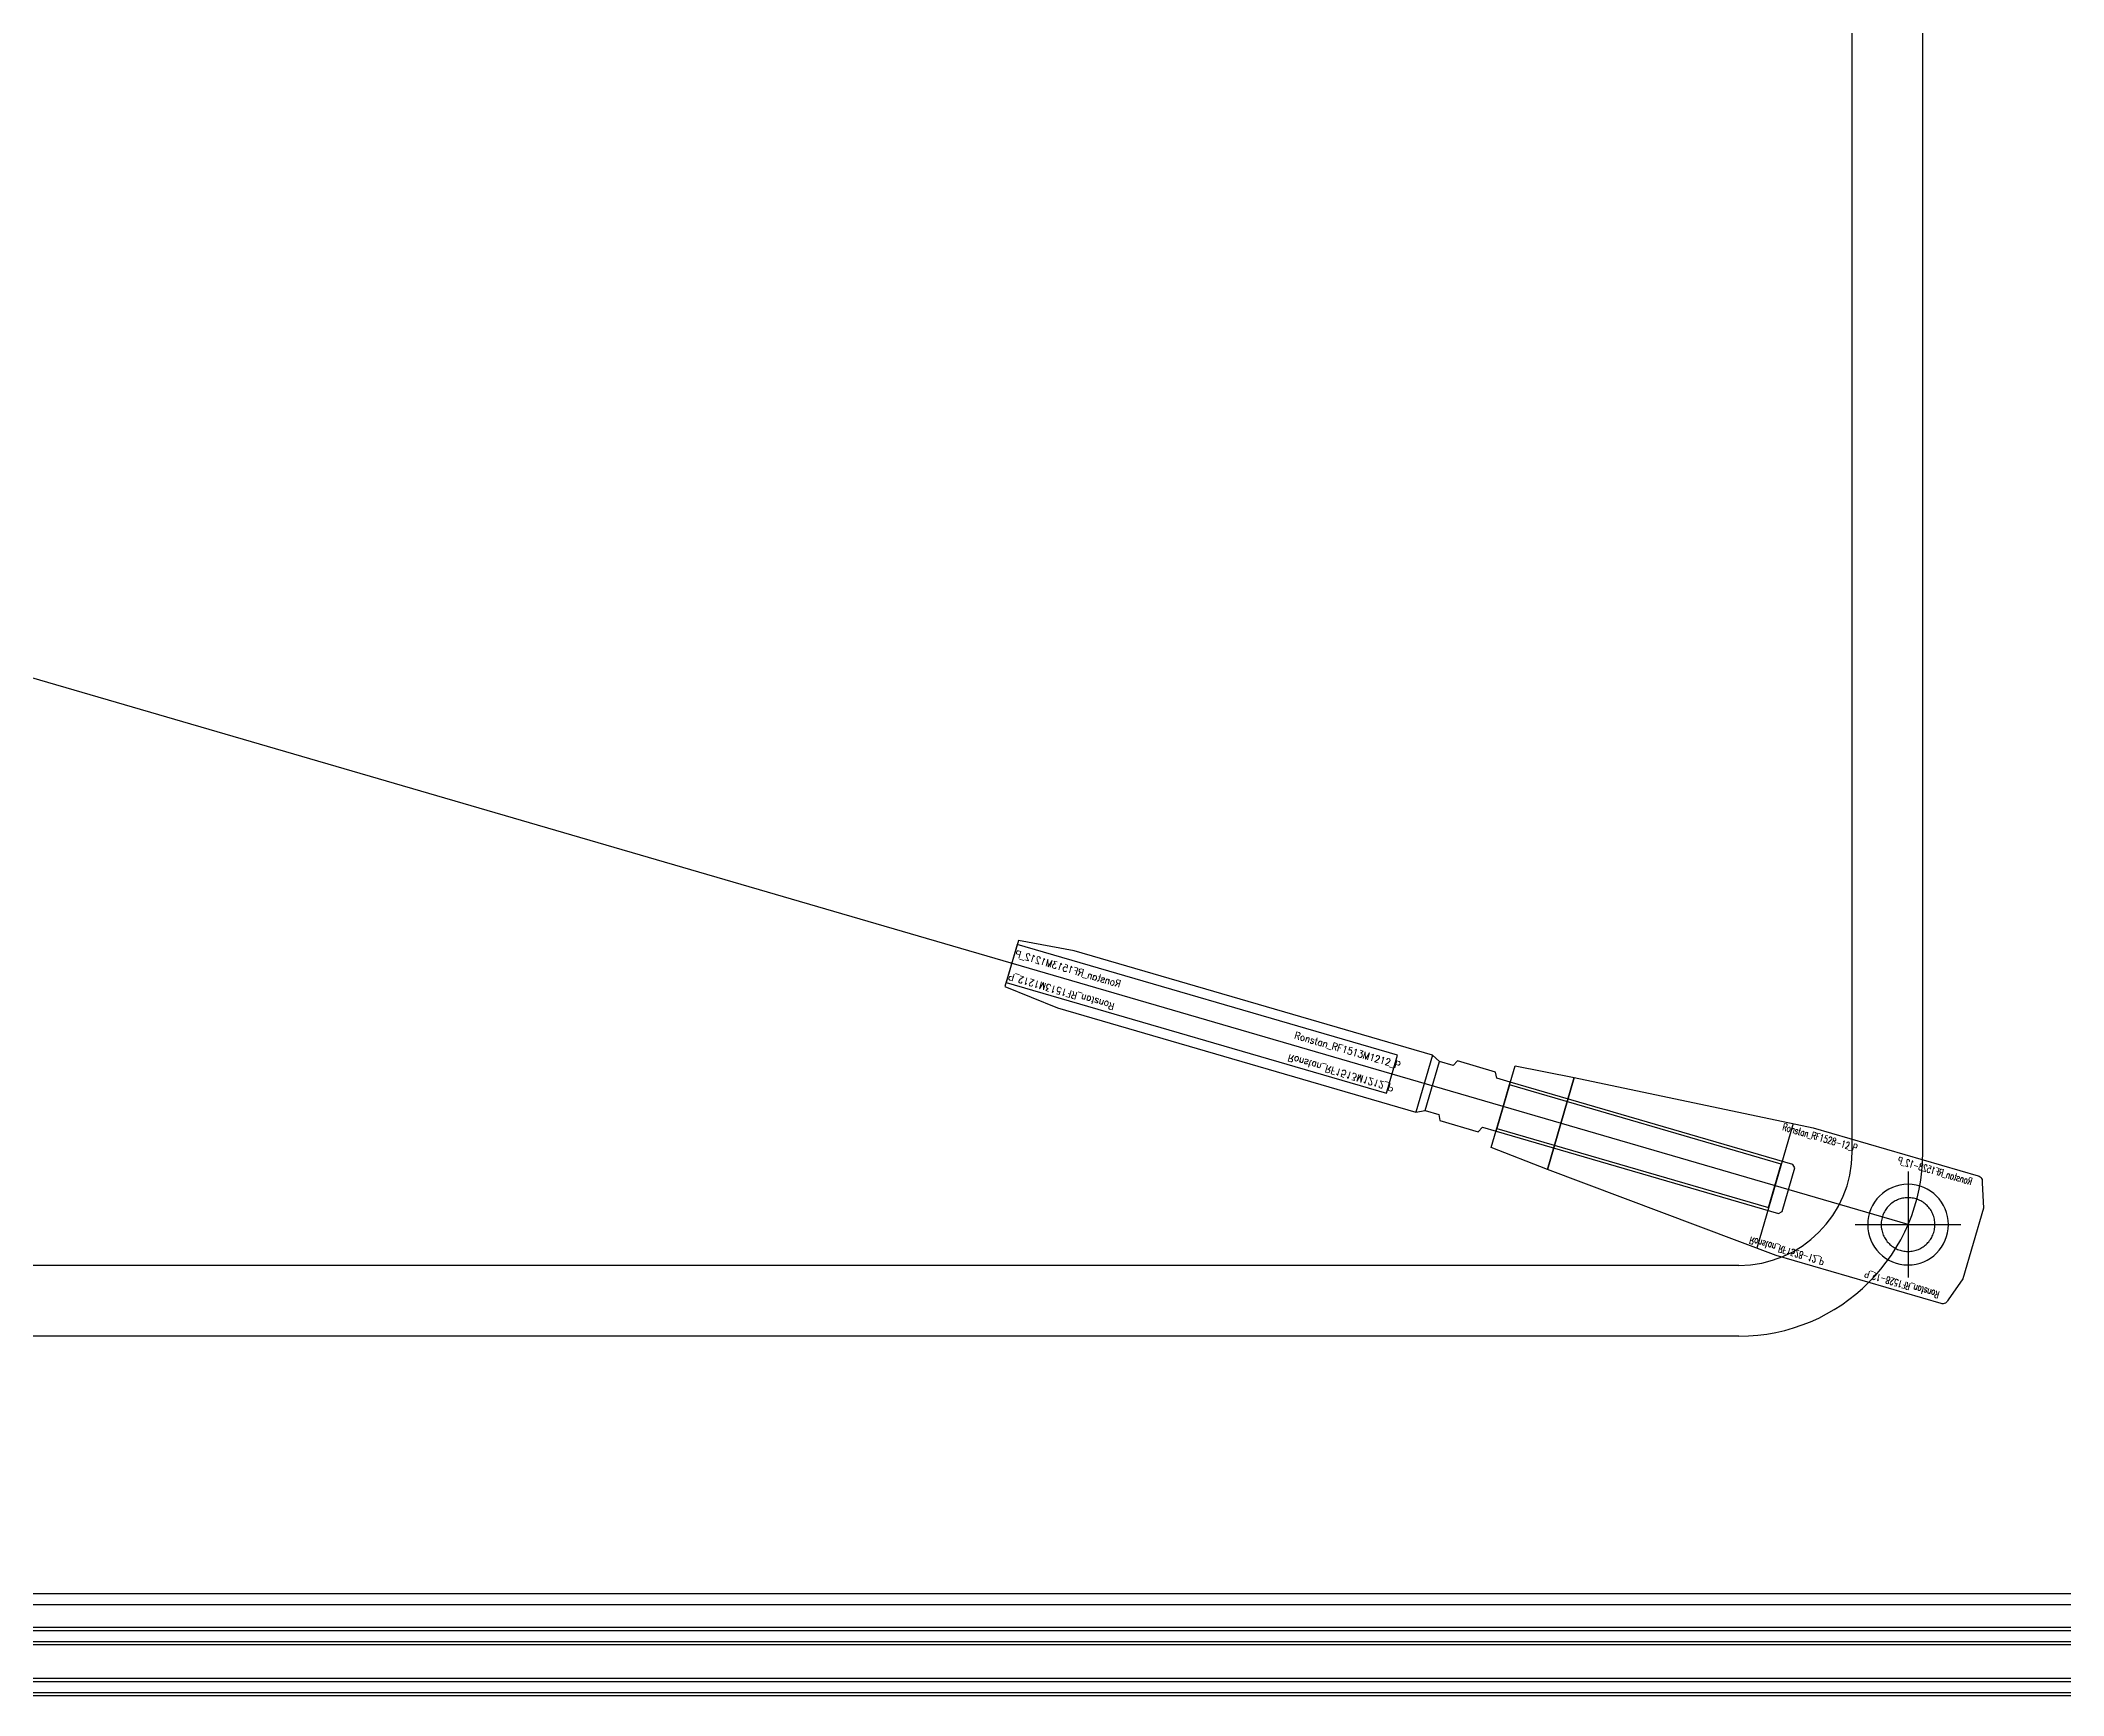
# Model space of a CAD drawing. Extents: x -163000 to 184253, y -124935 to 90032.
# Drawn here: x -120035 to -119320, y 34520 to 35105 of the extents above; entities that cross this region are included whole.
import ezdxf

# ---------------------------------------------------------------- set-up
doc = ezdxf.new("R2010")
doc.units = 0
doc.header["$LTSCALE"] = 1000
doc.header["$MEASUREMENT"] = 0
doc.linetypes.add('HIDDEN', pattern=[0.375, 0.25, -0.125])
doc.layers.get('0').update_dxf_attribs({"linetype": 'CONTINUOUS'})
for name, color, linetype in [('Aux (not print)', 11, 'CONTINUOUS'), ('Die No(Not Print)', 11, 'CONTINUOUS'), ('glass-p', 1, 'CONTINUOUS'), ('SS Cable', 9, 'CONTINUOUS'), ('Steel', 30, 'CONTINUOUS')]:
    doc.layers.add(name, color=color, linetype=linetype)
doc.styles.add('ROMANS', font='romans', dxfattribs={"width": 0.9})

# ---------------------------------------------------------------- blocks, each defined once
blk = doc.blocks.new('Ronstan_RF1528-12_P')
at = {"layer": 'Aux (not print)', "linetype": 'HIDDEN'}
blk.add_circle((0, 0), 9.5, dxfattribs=at)
at = {"layer": 'Aux (not print)'}
for p in [(0, 0), (149, 0)]:
    blk.add_point(p, dxfattribs=at)
at = {"layer": 'SS Cable', "color": 8, "linetype": 'HIDDEN'}
blk.add_line((49, 22.94), (49, -22.97), dxfattribs=at)
at = {"layer": 'SS Cable', "color": 0, "linetype": 'ByBlock'}
blk.add_lwpolyline([(-19, 23.5, 0.414214), (-21, 21.5), (-24, 13), (-24, -13), (-21, -21.53, 0.414214), (-19, -23.53), (41.72, -23.53), (127.76, -16.89), (127.76, 16.89), (41.72, 23.5)], format="xyb", close=True, dxfattribs=at)
blk.add_lwpolyline([(127.76, -16.89), (149, -15.01), (149, 15.01), (127.76, 16.89)], close=True, dxfattribs=at)
at = {"layer": 'SS Cable', "color": 8, "linetype": 'HIDDEN'}
blk.add_lwpolyline([(49, 8), (149, 8), (149, -8), (49, -8)], close=True, dxfattribs=at)
at = {"layer": 'Steel', "color": 8}
blk.add_circle((0, 0), 14.25, dxfattribs=at)
at = {"layer": 'Aux (not print)', "style": 'ROMANS', "width": 0.7}
for text_generation_flag, p in [(6, (-17.5, 19.63)), (4, (52.16, 19.63))]:
    blk.add_text('Ronstan_RF1528-12_P', height=2.5, rotation=180, dxfattribs=dict(at, text_generation_flag=text_generation_flag)).set_placement(p)
for text_generation_flag, p in [(4, (-17.5, -19.63)), (6, (52.16, -19.63))]:
    blk.add_text('Ronstan_RF1528-12_P', height=2.5, dxfattribs=dict(at, text_generation_flag=text_generation_flag)).set_placement(p)
blk = doc.blocks.new('Ronstan_RF1513M1212_P')
at = {"layer": 'Aux (not print)', "linetype": 'HIDDEN'}
blk.add_lwpolyline([(0, -9), (-103.95, -9), (-104.95, -8), (-104.95, 8), (-103.95, 9), (0, 9)], dxfattribs=at)
blk.add_lwpolyline([(180.92, -7), (40.92, -7), (40.92, 7), (180.92, 7)], close=True, dxfattribs=at)
at = {"layer": 'Aux (not print)'}
for p in [(0, 0), (180.92, 0)]:
    blk.add_point(p, dxfattribs=at)
at = {"layer": 'SS Cable', "linetype": 'ByBlock'}
blk.add_line((26.08, -9), (26.08, 9), dxfattribs=at)
blk.add_line((26.08, -9), (26.08, 9), dxfattribs=at)
at = {"layer": 'SS Cable', "color": 0, "linetype": 'ByBlock'}
for points in [[(0, 9), (5, 9), (6, 11), (20.08, 11), (21.08, 9), (26.08, 9), (29.08, 10.5), (160.92, 10.5), (180.92, 8.5), (180.92, -8.5), (160.92, -10.5), (29.08, -10.5), (26.08, -9), (21.08, -9), (20.08, -11), (6, -11), (5, -9), (0, -9)], [(26.08, 9), (29.08, 10.5), (29.08, -10.5), (26.08, -9)]]:
    blk.add_lwpolyline(points, close=True, dxfattribs=at)
at = {"layer": 'Die No(Not Print)', "extrusion": (0, 0, -1), "char_height": 2.5, "width": 32.6375, "attachment_point": 1, "style": 'ROMANS'}
for insert, text_direction in [((77.77, 5), (-1, 0, 0)), ((141.89, -5.83), (1, 0, 0))]:
    blk.add_mtext('Ronstan_RF1513M1212_P', dxfattribs=dict(at, insert=insert, text_direction=text_direction))
at = {"layer": 'Die No(Not Print)', "insert": (141.89, 5), "char_height": 2.5, "width": 32.6375, "attachment_point": 1, "style": 'ROMANS'}
blk.add_mtext('Ronstan_RF1513M1212_P', dxfattribs=at)
at = {"layer": 'Die No(Not Print)', "insert": (77.77, -5.83), "char_height": 2.5, "width": 32.6375, "attachment_point": 1, "rotation": 180, "style": 'ROMANS'}
blk.add_mtext('Ronstan_RF1513M1212_P', dxfattribs=at)
blk = doc.blocks.new('s2118a')
at = {"layer": 'glass-p'}
for p, q in [((-119394.897, 34712.132), (-119394.897, 35120.132)), ((-119369.897, 34712.132), (-119369.897, 35120.132)), ((-119375.137, 34686.564), (-120749.895, 35087.072)), ((-119375.137, 34705.268), (-119375.137, 34667.86)), ((-119393.841, 34686.564), (-119356.433, 34686.564)), ((-119434.897, 34672.132), (-120749.895, 34672.132)), ((-119434.897, 34647.132), (-120749.895, 34647.132)), ((-119314.897, 34556.132), (-120749.895, 34556.132)), ((-119314.897, 34552.132), (-120749.895, 34552.132)), ((-120749.895, 34543.132), (-119290.897, 34543.132)), ((-119290.897, 34539.132), (-120749.895, 34539.132)), ((-120749.895, 34525.132), (-119290.897, 34525.132)), ((-119290.897, 34521.132), (-120749.895, 34521.132))]:
    blk.add_line(p, q, dxfattribs=at)
for points in [[(-120749.895, 34538.132), (-119291.897, 34538.132), (-119290.897, 34539.132), (-119290.897, 34543.132), (-119291.897, 34544.132), (-120749.895, 34544.132)], [(-120749.895, 34520.132), (-119291.897, 34520.132), (-119290.897, 34521.132), (-119290.897, 34525.132), (-119291.897, 34526.132), (-120749.895, 34526.132)]]:
    blk.add_lwpolyline(points, dxfattribs=at)
for radius in [40, 65]:
    blk.add_arc((-119434.897, 34712.132), radius, 270, 0, dxfattribs=at)
at = {"layer": 'glass-p', "xscale": -1, "rotation": 343.7575935307147}
for name, p in [('Ronstan_RF1513M1212_P', (-119518.19, 34728.239)), ('Ronstan_RF1528-12_P', (-119375.137, 34686.564))]:
    blk.add_blockref(name, p, dxfattribs=at)

msp = doc.modelspace()

# ---------------------------------------------------------------- block references
msp.add_blockref('s2118a', (0, 0))

doc.saveas('drawing.dxf')
